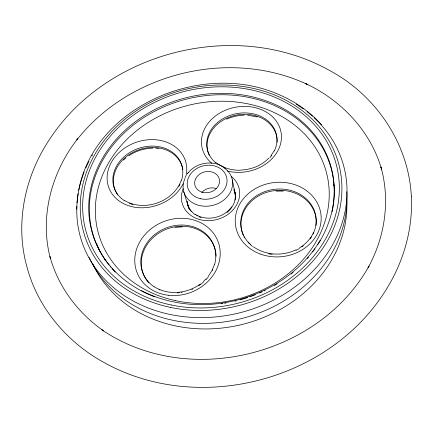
<?xml version="1.0" encoding="UTF-8"?>
<svg xmlns="http://www.w3.org/2000/svg" width="433" height="433" viewBox="0 0 433 433"><rect width="100%" height="100%" fill="white"/><g stroke="black" fill="none" stroke-linecap="round" stroke-linejoin="round"><path stroke-width="0.65" d="M76.771 209.166C78.573 115.194 192.528 59.933 274.235 92.673L274.841 92.911C292.584 99.823 308.859 110.588 321.584 124.807M214.541 264.314L212.056 270.441L208.381 276.167M181.373 180.09C173.584 201.778 144.779 212.175 124.856 200.696M185.048 177.53L185.735 176.215M313.611 232.575C310.499 238.908 305.584 244.234 299.555 247.893M270.977 155.696L274.192 150.754M320.344 240.147C285.12 298.997 202.303 321.871 141.472 290.689M231.747 206.736C223.823 217.983 206.801 221.766 195.11 214.281M188.355 172.518C197.183 161.931 214.692 159.566 225.485 168.464M187.63 173.411L187.392 173.703L188.577 172.242M203.353 281.547L206.005 278.955M268.861 158.115C264.72 162.364 259.567 165.536 254.019 167.609L246.734 169.563L239.417 170.256C233.116 170.304 226.838 168.843 221.203 166.023M123.416 160.107L125.949 157.877M200.317 284.016C187.24 293.742 168.285 295.625 154.251 286.77M128.812 155.75C135.902 150.987 144.357 148.292 152.909 148.14M296.08 249.792C282.646 256.341 265.765 255.459 253.451 246.81M226.638 119.167C232.175 116.661 238.199 115.297 244.272 115.151M174.986 227.46L182.407 226.816M276.043 191.121L283.344 191.072M247.681 115.221L257.213 116.926M155.772 148.2L158.992 148.562M220.641 165.779L215.477 162.272M248.201 242.166L250.745 244.656M183.765 191.792L188.831 208.305M50.369 258.382L49.979 256.612C58.211 286.857 78.048 313.146 103.676 330.926L101.912 329.805C187.576 388.249 318.634 356.397 369.003 266.068L368.018 267.848C384.84 237.457 390.469 200.674 380.926 167.035L381.597 169.346C370.756 131.242 341.41 100.277 305.866 83.71L307.376 84.419C229.804 48.215 129.575 72.663 76.836 139.935L77.788 138.636C51.57 171.841 39.3 216.922 50.369 258.328M232.31 179.852L235.812 196.755M234.009 189.86A24.362 20.632 -14.4 0 1 235.179 200.046M191.391 211.683A24.362 20.632 -14.4 0 1 187.197 201.356M346.725 191.684A134.479 114.285 -14.4 0 1 241.76 318.509A134.479 114.285 -14.4 0 1 89.068 257.267M201.8 192.474A12.178 10.316 -14.4 0 1 216.478 188.561M224.018 167.804A25.011 20.957 -14.4 0 1 228.186 195.602A25.011 20.957 -14.4 0 1 195.868 204.403A25.011 20.957 -14.4 0 1 185.026 178.423M148.892 282.938A37.98 33.276 -20.9 0 1 166.288 229.274A37.98 33.276 -20.9 0 1 216.099 256.228M124.807 200.955A35.636 29.2 -19.5 0 1 118.323 163.263A35.636 29.2 -19.5 0 1 161.969 147.35A35.636 29.2 -19.5 0 1 181.579 180.258M179.966 184.366A35.636 29.2 -19.5 0 1 178.926 186.352M133.001 204.62A35.636 29.2 -19.5 0 1 129.418 203.358M183.186 183.781A40.588 33.189 -19.5 0 1 116.445 198.774A40.588 33.189 -19.5 0 1 136.893 142.062A40.588 33.189 -19.5 0 1 186.044 175.858M249.262 243.476A37.795 32.762 -6.7 0 1 250.29 200.82A37.795 32.762 -6.7 0 1 298.862 193.648A37.795 32.762 -6.7 0 1 312.983 234.069M311.419 236.851A37.795 32.762 -6.7 0 1 310.06 238.854M303.295 245.825A37.795 32.762 -6.7 0 1 301.796 246.945M299.43 248.51A37.795 32.762 -6.7 0 1 295.999 250.388M272.26 254.393A37.795 32.762 -6.7 0 1 268.666 253.819M252.482 246.399A37.795 32.762 -6.7 0 1 250.518 244.71M215.347 162.521A35.333 28.778 -10.5 0 1 215.012 124.888A35.333 28.778 -10.5 0 1 260.125 116.082A35.333 28.778 -10.5 0 1 274.322 151.009M271.718 155.355A35.333 28.778 -10.5 0 1 269.813 157.747M211.84 163.344A40.237 32.708 -10.5 0 1 226.843 109.657A40.237 32.708 -10.5 0 1 281.445 136.655A40.237 32.708 -10.5 0 1 227.471 171.073M234.064 189.676A24.394 20.649 -14.4 0 1 226.984 212.549M200.999 217.518A24.394 20.649 -14.4 0 1 199.099 216.803M197.296 215.937A24.394 20.649 -14.4 0 1 196.717 215.623M195.191 214.66A24.394 20.649 -14.4 0 1 187.099 201.751M231.081 176.285A29.422 24.854 -14.4 0 1 233.939 208.825A29.422 24.854 -14.4 0 1 196.663 218.546A29.422 24.854 -14.4 0 1 183.17 188.772M233.939 190.055A24.335 20.616 -14.4 0 1 235.584 197.075M189.605 209.448A24.335 20.616 -14.4 0 1 187.478 202.99M117.722 194.953A35.555 29.163 -19.5 0 1 137.358 150.305A35.555 29.163 -19.5 0 1 182.872 169.682M209.236 155.306A35.246 28.74 -10.5 0 1 236.515 115.064A35.246 28.74 -10.5 0 1 277.125 142.165M243.27 235.341A37.698 32.708 -6.7 0 1 274.067 190.682A37.698 32.708 -6.7 0 1 316.025 225.544M244.38 237.668A37.698 32.708 -6.7 0 1 243.985 236.905M154.126 286.83A38.077 33.336 -20.9 0 1 146.273 243.941A38.077 33.336 -20.9 0 1 192.761 226.621A38.077 33.336 -20.9 0 1 214.671 264.276M212.711 269.667A38.077 33.336 -20.9 0 1 212.354 270.414M208.349 276.822A38.077 33.336 -20.9 0 1 206 279.577M203.38 282.137A38.077 33.336 -20.9 0 1 198.785 285.699M192.685 289.092A38.077 33.336 -20.9 0 1 191.759 289.504M182.114 292.362A38.077 33.336 -20.9 0 1 181.146 292.519M179.208 292.762A38.077 33.336 -20.9 0 1 177.27 292.914M159.896 289.975A38.077 33.336 -20.9 0 1 159.138 289.645M109.089 265.093A123.562 104.483 -14.4 0 1 188.171 98.719A123.562 104.483 -14.4 0 1 332.111 211.786M115.297 272.146A123.562 104.483 -14.4 0 1 111.909 268.471M110.832 267.215A123.562 104.483 -14.4 0 1 110.128 266.371M154.835 296.892A123.876 104.64 -14.4 0 1 103.4 156.73A123.876 104.64 -14.4 0 1 271.339 102.87A123.876 104.64 -14.4 0 1 317.762 244.634M314.986 248.759A123.876 104.64 -14.4 0 1 312.604 252.017M308.502 257.132A123.876 104.64 -14.4 0 1 307.322 258.501M293.146 272.346A123.876 104.64 -14.4 0 1 291.138 273.992M277.196 283.815A123.876 104.64 -14.4 0 1 274.284 285.553M265.267 290.381A123.876 104.64 -14.4 0 1 264.238 290.879M262.171 291.847A123.876 104.64 -14.4 0 1 259.556 293.017M255.324 294.786A123.876 104.64 -14.4 0 1 249.944 296.811M247.768 297.563A123.876 104.64 -14.4 0 1 240.055 299.917M236.147 300.94A123.876 104.64 -14.4 0 1 235.027 301.211M225.999 303.062A123.876 104.64 -14.4 0 1 224.667 303.289M222.665 303.598A123.876 104.64 -14.4 0 1 221.328 303.793M314.163 117.765A136.352 115.259 -14.4 0 1 256.801 307.49A136.352 115.259 -14.4 0 1 76.847 206.27M77.047 202.806A136.352 115.259 -14.4 0 1 78.162 193.6M78.779 190.244A136.352 115.259 -14.4 0 1 84.143 171.977M85.804 167.944A136.352 115.259 -14.4 0 1 88.944 161.298M91.828 155.983A136.352 115.259 -14.4 0 1 92.51 154.819M296.199 104.158A136.352 115.259 -14.4 0 1 303.295 108.889M307.013 111.682A136.352 115.259 -14.4 0 1 312.426 116.19M346.654 198.834A132.655 113.327 -14.4 0 1 243.378 324.144A132.655 113.327 -14.4 0 1 92.689 263.757M333.74 184.545A122.94 104.158 -14.4 0 1 333.881 185.86M105.154 260.255A122.94 104.158 -14.4 0 1 104.109 258.615M100.57 252.417A122.94 104.158 -14.4 0 1 96.824 244.212M411.35 196.468C413.142 231.098 402.333 265.586 383.178 294.283L382.144 295.869C323.186 382.999 195.451 413.953 103.579 362.242L101.858 361.317C65.502 340.706 36.718 306.093 26.516 265.223L25.883 262.874C15.323 220.44 25.688 174.645 49.968 138.749L50.926 137.256C109.912 50.001 237.934 18.933 329.924 70.682L331.537 71.569C376.813 96.554 408.806 144.433 411.35 196.468M200.674 198.769A20.113 16.817 -14.4 0 0 226.681 177.525A20.113 16.817 -14.4 0 0 194.033 170.413A20.113 16.817 -14.4 0 0 200.674 198.769M202.341 192.263A12.568 10.511 -14.4 0 0 219.444 179.803A12.568 10.511 -14.4 0 0 199.51 174.255A12.568 10.511 -14.4 0 0 202.341 192.263M260.271 254.03A43.056 37.26 -6.8 0 0 320.994 214.838A43.056 37.26 -6.8 0 0 253.332 189.876A43.056 37.26 -6.8 0 0 260.271 254.03M168.545 295.295A43.381 37.915 -20.9 0 0 218.145 241.787A43.381 37.915 -20.9 0 0 145.78 233.696A43.381 37.915 -20.9 0 0 168.545 295.295M175.701 300.67A117.993 99.947 -14.4 0 0 326.774 173.866A117.993 99.947 -14.4 0 0 134.354 132.568A117.993 99.947 -14.4 0 0 175.701 300.67M171.17 304.967A129.516 109.219 -14.4 0 0 336.582 165.725A129.516 109.219 -14.4 0 0 125.234 121.462A129.516 109.219 -14.4 0 0 171.17 304.967M170.689 307.446A132.027 111.346 -14.4 0 0 339.061 165.282A132.027 111.346 -14.4 0 0 123.497 120.45A132.027 111.346 -14.4 0 0 170.689 307.446"/></g></svg>
